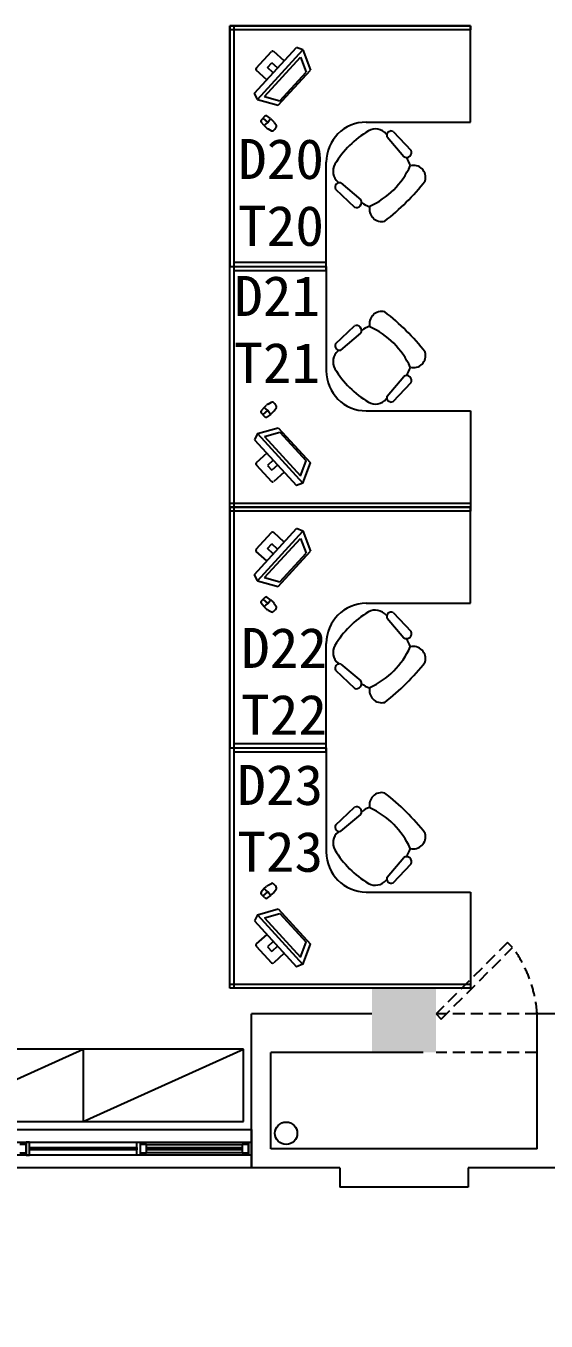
# Model space of a CAD drawing. Header units: millimetres. Extents: x 526420 to 928802, y 401925 to 509768.
# Drawn here: x 563899 to 567142, y 417524 to 425599 of the extents above; entities that cross this region are included whole.
import ezdxf

# ---------------------------------------------------------------- set-up
doc = ezdxf.new("R2010")
doc.units = ezdxf.units.MM
doc.header["$LTSCALE"] = 3000
doc.header["$MEASUREMENT"] = 0
doc.linetypes.add('DASHED', pattern=[0.75, 0.5, -0.25])
doc.layers.get('0').update_dxf_attribs({"linetype": 'CONTINUOUS'})
for name, color, linetype in [('D-WALL', 7, 'CONTINUOUS'), ('D-WINDOW', 7, 'CONTINUOUS'), ('P-DOOR', 7, 'CONTINUOUS'), ('P-FURNI-I', 7, 'CONTINUOUS'), ('P-STAIR', 7, 'CONTINUOUS'), ('W-WD', 7, 'CONTINUOUS'), ('窗台线', 7, 'CONTINUOUS')]:
    doc.layers.add(name, color=color, linetype=linetype)
doc.styles.get("Standard").update_dxf_attribs({"font": 'romans.shx', "width": 0.65, "bigfont": 'hzfs1.shx'})

msp = doc.modelspace()

# ---------------------------------------------------------------- linework, layer by layer
at = {"color": 0, "ltscale": 0.7}
msp.add_circle((565521, 418694.3), 70, dxfattribs=at)
msp.add_circle((565521, 418694.3), 70, dxfattribs=at)
at = {"layer": 'D-WALL', "color": 0, "ltscale": 0.7}
for p, q in [((565306.1, 418478.6), (565306.1, 419438.6)), ((566056.1, 419438.6), (565306.1, 419438.6)), ((567086.1, 418598.6), (567086.1, 419438.6)), ((567206.1, 419438.6), (567086.1, 419438.6)), ((565426.1, 418598.6), (565426.1, 419198.6)), ((566376.1, 419198.6), (565426.1, 419198.6)), ((567086.1, 418598.6), (565426.1, 418598.6)), ((565856.1, 418478.6), (565306.1, 418478.6)), ((565856.1, 418478.6), (565856.1, 418358.6)), ((566656.1, 418478.6), (566656.1, 418358.6)), ((567206.1, 418478.6), (566656.1, 418478.6)), ((566656.1, 418358.6), (565856.1, 418358.6))]:
    msp.add_line(p, q, dxfattribs=at)
at = {"layer": 'D-WALL', "color": 0}
msp.add_solid([(566056.1, 419198.6), (566456.1, 419198.6), (566056.1, 419598.6), (566456.1, 419598.6)], dxfattribs=at)
at = {"layer": 'D-WINDOW', "color": 0, "ltscale": 0.7}
for p, q in [((563206.1, 418718.6), (565306.1, 418718.6)), ((563226.1, 418638.6), (565286.1, 418638.6)), ((563901.1, 418623.6), (563861.1, 418623.6)), ((563921.1, 418638.6), (563901.1, 418638.6)), ((563901.1, 418638.6), (563901.1, 418558.6)), ((563901.1, 418573.6), (563901.1, 418623.6)), ((563921.1, 418558.6), (563921.1, 418638.6)), ((564591.1, 418558.6), (564591.1, 418638.6)), ((564591.1, 418638.6), (564611.1, 418638.6)), ((564611.1, 418638.6), (564611.1, 418558.6)), ((564651.1, 418623.6), (564611.1, 418623.6)), ((564611.1, 418623.6), (564611.1, 418573.6)), ((564651.1, 418623.6), (565246.1, 418623.6)), ((564651.1, 418573.6), (564651.1, 418623.6)), ((564651.1, 418573.6), (564651.1, 418623.6)), ((565286.1, 418623.6), (565246.1, 418623.6)), ((565246.1, 418623.6), (565246.1, 418573.6)), ((565246.1, 418623.6), (565246.1, 418573.6)), ((565286.1, 418638.6), (565286.1, 418558.6)), ((565286.1, 418558.6), (565286.1, 418638.6)), ((565286.1, 418638.6), (565306.1, 418638.6)), ((565286.1, 418573.6), (565286.1, 418623.6)), ((565306.1, 418638.6), (565306.1, 418558.6)), ((565286.1, 418558.6), (563226.1, 418558.6)), ((563861.1, 418573.6), (563901.1, 418573.6)), ((563901.1, 418558.6), (563921.1, 418558.6)), ((563921.1, 418606.1), (564591.1, 418606.1)), ((563921.1, 418591.1), (563921.1, 418606.1)), ((564591.1, 418591.1), (563921.1, 418591.1)), ((564591.1, 418606.1), (564591.1, 418591.1)), ((564611.1, 418558.6), (564591.1, 418558.6)), ((564611.1, 418573.6), (564651.1, 418573.6)), ((564651.1, 418606.1), (565246.1, 418606.1)), ((564651.1, 418591.1), (564651.1, 418606.1)), ((565246.1, 418591.1), (564651.1, 418591.1)), ((565246.1, 418573.6), (564651.1, 418573.6)), ((565246.1, 418606.1), (565246.1, 418591.1)), ((565246.1, 418573.6), (565286.1, 418573.6)), ((565306.1, 418558.6), (565286.1, 418558.6))]:
    msp.add_line(p, q, dxfattribs=at)
at = {"layer": 'P-DOOR', "color": 0, "linetype": 'DASHED', "ltscale": 0.05}
for p, q in [((566901.6, 419884.1), (566456.1, 419438.6)), ((566901.6, 419884.1), (566456.1, 419438.6)), ((566488, 419406.8), (566933.4, 419852.2)), ((566488, 419406.8), (566933.4, 419852.2)), ((566933.4, 419852.2), (566901.6, 419884.1)), ((566933.4, 419852.2), (566901.6, 419884.1)), ((567086.1, 419438.6), (566456.1, 419438.6)), ((567086.1, 419438.6), (566456.1, 419438.6)), ((566456.1, 419438.6), (566488, 419406.8)), ((566456.1, 419438.6), (566488, 419406.8)), ((567086.1, 419198.6), (566456.1, 419198.6)), ((567086.1, 419198.6), (566456.1, 419198.6))]:
    msp.add_line(p, q, dxfattribs=at)
msp.add_arc((566306.4, 419385.8), 781.5, 3.87552, 36.64804, dxfattribs=at)
msp.add_arc((566306.4, 419385.8), 781.5, 3.87552, 36.64804, dxfattribs=at)
at = {"layer": 'P-FURNI-I', "color": 0}
for p, q in [((565171.1, 425573.6), (565171.1, 425598.6)), ((565171.1, 425598.6), (566671.1, 425598.6)), ((565171.1, 422598.6), (565171.1, 425598.6)), ((565171.1, 425598.6), (565196.1, 425598.6)), ((565171.1, 425598.6), (565171.1, 424098.6)), ((566671.1, 425598.6), (565171.1, 425598.6)), ((565171.1, 425598.6), (565171.1, 425598.6)), ((566671.1, 425573.6), (565171.1, 425573.6)), ((565196.1, 425598.6), (565196.1, 422598.6)), ((566671.1, 425598.6), (566671.1, 425573.6)), ((566671.1, 424998.6), (566671.1, 425598.6)), ((565323.3, 425178.9), (565585, 425464.1)), ((565323.3, 425178.9), (565585, 425464.1)), ((565341.7, 425139.7), (565625.9, 425449.5)), ((565341.7, 425139.7), (565625.9, 425449.5)), ((565386.1, 425158.6), (565610.9, 425403.6)), ((565386.1, 425158.6), (565610.9, 425403.6)), ((565625.6, 425449.3), (565585, 425464.1)), ((565625.6, 425449.3), (565585, 425464.1)), ((565610.9, 425403.6), (565645.4, 425311)), ((565610.9, 425403.6), (565645.4, 425311)), ((565625.9, 425449.6), (565672.8, 425323.2)), ((565625.9, 425449.6), (565672.8, 425323.2)), ((565471.6, 425103.8), (565672.8, 425323.2)), ((565471.6, 425103.8), (565672.8, 425323.2)), ((565481.4, 425132.3), (565645.4, 425311)), ((565481.4, 425132.3), (565645.4, 425311)), ((565341.7, 425139.7), (565323.3, 425178.9)), ((565341.7, 425139.7), (565323.3, 425178.9)), ((565386.1, 425158.6), (565481.4, 425132.3)), ((565386.1, 425158.6), (565481.4, 425132.3)), ((565341.7, 425139.7), (565471.6, 425103.8)), ((565341.7, 425139.7), (565471.6, 425103.8)), ((566021.1, 424998.6), (566671.1, 424998.6)), ((566144.7, 424924.4), (566148.9, 424919.6)), ((566150.2, 424906.7), (566254.7, 424783.5)), ((566188.8, 424940.8), (566300.8, 424822.6)), ((565771.1, 424098.6), (565771.1, 424748.6)), ((565845.3, 424625), (565850, 424620.8)), ((565845.3, 424625), (565850.2, 424620.8)), ((565863, 424619.6), (565986.2, 424515)), ((565829, 424580.9), (565947.1, 424469)), ((565171.1, 424098.6), (565771.1, 424098.6)), ((565171.1, 422598.6), (565171.1, 424098.6)), ((565171.1, 424098.6), (565771.1, 424098.6)), ((565771.1, 424123.6), (565196.1, 424123.6)), ((565196.1, 424123.6), (565196.1, 424073.6)), ((565771.1, 424073.6), (565771.1, 424123.6)), ((565771.1, 424098.6), (565771.1, 423448.6)), ((565196.1, 424073.6), (565771.1, 424073.6)), ((565829, 423616.3), (565947.1, 423728.2)), ((565863, 423577.6), (565986.2, 423682.2)), ((565845.3, 423572.2), (565850, 423576.4)), ((565845.3, 423572.2), (565850.2, 423576.3)), ((566150.2, 423290.4), (566254.7, 423413.7)), ((566188.8, 423256.4), (566300.8, 423374.5)), ((566144.7, 423272.7), (566148.9, 423277.6)), ((566021.1, 423198.6), (566671.1, 423198.6)), ((566671.1, 423198.6), (566671.1, 422598.6)), ((565341.7, 423057.4), (565323.3, 423018.2)), ((565341.7, 423057.4), (565323.3, 423018.2)), ((565341.7, 423057.4), (565471.6, 423093.3)), ((565341.7, 423057.4), (565471.6, 423093.3)), ((565341.7, 423057.4), (565625.9, 422747.7)), ((565341.7, 423057.4), (565625.9, 422747.7)), ((565386.1, 423038.6), (565481.4, 423064.9)), ((565386.1, 423038.6), (565481.4, 423064.9)), ((565471.6, 423093.3), (565672.8, 422874)), ((565471.6, 423093.3), (565672.8, 422874)), ((565481.4, 423064.9), (565645.4, 422886.2)), ((565481.4, 423064.9), (565645.4, 422886.2)), ((565323.3, 423018.2), (565585, 422733.1)), ((565323.3, 423018.2), (565585, 422733.1)), ((565386.1, 423038.6), (565610.9, 422793.5)), ((565386.1, 423038.6), (565610.9, 422793.5)), ((565610.9, 422793.5), (565645.4, 422886.2)), ((565610.9, 422793.5), (565645.4, 422886.2)), ((565625.9, 422747.6), (565672.8, 422874)), ((565625.9, 422747.6), (565672.8, 422874)), ((565625.6, 422747.9), (565585, 422733.1)), ((565625.6, 422747.9), (565585, 422733.1)), ((565171.1, 422598.6), (565171.1, 422623.6)), ((565171.1, 422623.6), (566671.1, 422623.6)), ((565171.1, 422573.6), (565171.1, 422598.6)), ((565171.1, 422598.6), (566671.1, 422598.6)), ((565171.1, 419598.6), (565171.1, 422598.6)), ((565171.1, 422598.6), (565196.1, 422598.6)), ((565171.1, 422598.6), (565171.1, 421098.6)), ((566671.1, 422598.6), (565171.1, 422598.6)), ((565171.1, 422598.6), (565171.1, 422598.6)), ((566671.1, 422598.6), (565171.1, 422598.6)), ((565196.1, 422598.6), (565171.1, 422598.6)), ((566671.1, 422598.6), (565171.1, 422598.6)), ((565171.1, 422598.6), (565171.1, 422598.6)), ((566671.1, 422573.6), (565171.1, 422573.6)), ((565196.1, 422598.6), (565196.1, 419598.6)), ((566671.1, 422623.6), (566671.1, 422598.6)), ((566671.1, 422598.6), (566671.1, 422573.6)), ((566671.1, 421998.6), (566671.1, 422598.6)), ((565323.3, 422178.9), (565585, 422464.1)), ((565323.3, 422178.9), (565585, 422464.1)), ((565341.7, 422139.7), (565625.9, 422449.5)), ((565341.7, 422139.7), (565625.9, 422449.5)), ((565386.1, 422158.6), (565610.9, 422403.6)), ((565386.1, 422158.6), (565610.9, 422403.6)), ((565625.6, 422449.3), (565585, 422464.1)), ((565625.6, 422449.3), (565585, 422464.1)), ((565610.9, 422403.6), (565645.4, 422311)), ((565610.9, 422403.6), (565645.4, 422311)), ((565625.9, 422449.6), (565672.8, 422323.2)), ((565625.9, 422449.6), (565672.8, 422323.2)), ((565471.6, 422103.8), (565672.8, 422323.2)), ((565471.6, 422103.8), (565672.8, 422323.2)), ((565481.4, 422132.3), (565645.4, 422311)), ((565481.4, 422132.3), (565645.4, 422311)), ((565341.7, 422139.7), (565323.3, 422178.9)), ((565341.7, 422139.7), (565323.3, 422178.9)), ((565341.7, 422139.7), (565471.6, 422103.8)), ((565341.7, 422139.7), (565471.6, 422103.8)), ((565386.1, 422158.6), (565481.4, 422132.3)), ((565386.1, 422158.6), (565481.4, 422132.3)), ((566021.1, 421998.6), (566671.1, 421998.6)), ((566144.7, 421924.4), (566148.9, 421919.6)), ((566188.8, 421940.8), (566300.8, 421822.6)), ((566150.2, 421906.7), (566254.7, 421783.5)), ((565771.1, 421098.6), (565771.1, 421748.6)), ((565845.3, 421625), (565850, 421620.8)), ((565845.3, 421625), (565850.2, 421620.8)), ((565863, 421619.6), (565986.2, 421515)), ((565829, 421580.9), (565947.1, 421469)), ((565771.1, 421123.6), (565196.1, 421123.6)), ((565196.1, 421123.6), (565196.1, 421073.6)), ((565771.1, 421073.6), (565771.1, 421123.6)), ((565171.1, 421098.6), (565771.1, 421098.6)), ((565171.1, 419598.6), (565171.1, 421098.6)), ((565171.1, 421098.6), (565771.1, 421098.6)), ((565196.1, 421073.6), (565771.1, 421073.6)), ((565771.1, 421098.6), (565771.1, 420448.6)), ((565829, 420616.3), (565947.1, 420728.2)), ((565863, 420577.6), (565986.2, 420682.2)), ((565845.3, 420572.2), (565850, 420576.4)), ((565845.3, 420572.2), (565850.2, 420576.3)), ((566150.2, 420290.4), (566254.7, 420413.7)), ((566188.8, 420256.4), (566300.8, 420374.5)), ((566144.7, 420272.7), (566148.9, 420277.6)), ((566021.1, 420198.6), (566671.1, 420198.6)), ((566671.1, 420198.6), (566671.1, 419598.6)), ((565341.7, 420057.4), (565471.6, 420093.3)), ((565341.7, 420057.4), (565471.6, 420093.3)), ((565386.1, 420038.6), (565481.4, 420064.9)), ((565386.1, 420038.6), (565481.4, 420064.9)), ((565471.6, 420093.3), (565672.8, 419874)), ((565471.6, 420093.3), (565672.8, 419874)), ((565481.4, 420064.9), (565645.4, 419886.2)), ((565481.4, 420064.9), (565645.4, 419886.2)), ((565341.7, 420057.4), (565323.3, 420018.2)), ((565341.7, 420057.4), (565323.3, 420018.2)), ((565323.3, 420018.2), (565585, 419733.1)), ((565323.3, 420018.2), (565585, 419733.1)), ((565341.7, 420057.4), (565625.9, 419747.7)), ((565341.7, 420057.4), (565625.9, 419747.7)), ((565386.1, 420038.6), (565610.9, 419793.5)), ((565386.1, 420038.6), (565610.9, 419793.5)), ((565610.9, 419793.5), (565645.4, 419886.2)), ((565610.9, 419793.5), (565645.4, 419886.2)), ((565625.9, 419747.6), (565672.8, 419874)), ((565625.9, 419747.6), (565672.8, 419874)), ((565625.6, 419747.9), (565585, 419733.1)), ((565625.6, 419747.9), (565585, 419733.1)), ((565171.1, 419598.6), (565171.1, 419623.6)), ((565171.1, 419623.6), (566671.1, 419623.6)), ((566671.1, 419598.6), (565171.1, 419598.6)), ((565196.1, 419598.6), (565171.1, 419598.6)), ((566671.1, 419598.6), (565171.1, 419598.6)), ((565171.1, 419598.6), (565171.1, 419598.6)), ((566671.1, 419623.6), (566671.1, 419598.6))]:
    msp.add_line(p, q, dxfattribs=at)
at = {"layer": 'P-FURNI-I', "color": 0, "linetype": 'ByBlock'}
for p, q in [((565334.7, 425336.1), (565429.4, 425439.3)), ((565334.7, 425336.1), (565429.4, 425439.3)), ((565508.2, 425380.5), (565443.5, 425439.9)), ((565508.2, 425380.5), (565443.5, 425439.9)), ((565400.1, 425262.6), (565335.3, 425322)), ((565400.1, 425262.6), (565335.3, 425322)), ((565404.6, 425339.9), (565431.6, 425369.3)), ((565404.6, 425339.9), (565431.6, 425369.3)), ((565440.6, 425306.8), (565404.6, 425339.9)), ((565440.6, 425306.8), (565404.6, 425339.9)), ((565467.7, 425336.3), (565431.6, 425369.3)), ((565467.7, 425336.3), (565431.6, 425369.3)), ((565383.5, 424976.8), (565365.6, 424998.7)), ((565383.5, 424976.8), (565365.6, 424998.7)), ((565387.7, 425035.5), (565366, 425011.8)), ((565387.7, 425035.5), (565366, 425011.8)), ((565376.9, 425023.7), (565406.3, 424996.6)), ((565376.9, 425023.7), (565406.3, 424996.6)), ((565424.1, 425021), (565400.8, 425037)), ((565424.1, 425021), (565400.8, 425037)), ((565424.1, 425021), (565439, 425007.3)), ((565424.1, 425021), (565439, 425007.3)), ((565447.1, 424997.8), (565460.2, 424977.7)), ((565447.1, 424997.8), (565460.2, 424977.7)), ((565383.5, 424976.8), (565398.5, 424963.1)), ((565383.5, 424976.8), (565398.5, 424963.1)), ((565408.7, 424955.9), (565429.8, 424944.6)), ((565408.7, 424955.9), (565429.8, 424944.6)), ((565383.5, 423220.4), (565365.6, 423198.5)), ((565383.5, 423220.4), (565365.6, 423198.5)), ((565383.5, 423220.4), (565398.5, 423234.1)), ((565383.5, 423220.4), (565398.5, 423234.1)), ((565408.7, 423241.3), (565429.8, 423252.6)), ((565408.7, 423241.3), (565429.8, 423252.6)), ((565447.1, 423199.4), (565460.2, 423219.5)), ((565447.1, 423199.4), (565460.2, 423219.5)), ((565387.7, 423161.6), (565366, 423185.4)), ((565387.7, 423161.6), (565366, 423185.4)), ((565376.9, 423173.5), (565406.3, 423200.6)), ((565376.9, 423173.5), (565406.3, 423200.6)), ((565424.1, 423176.1), (565400.8, 423160.2)), ((565424.1, 423176.1), (565400.8, 423160.2)), ((565424.1, 423176.1), (565439, 423189.8)), ((565424.1, 423176.1), (565439, 423189.8)), ((565400.1, 422934.6), (565335.3, 422875.2)), ((565400.1, 422934.6), (565335.3, 422875.2)), ((565440.6, 422890.4), (565404.6, 422857.3)), ((565440.6, 422890.4), (565404.6, 422857.3)), ((565334.7, 422861.1), (565429.4, 422757.9)), ((565334.7, 422861.1), (565429.4, 422757.9)), ((565404.6, 422857.3), (565431.6, 422827.8)), ((565404.6, 422857.3), (565431.6, 422827.8)), ((565467.7, 422860.9), (565431.6, 422827.8)), ((565467.7, 422860.9), (565431.6, 422827.8)), ((565508.2, 422816.7), (565443.5, 422757.3)), ((565508.2, 422816.7), (565443.5, 422757.3)), ((565334.7, 422336.1), (565429.4, 422439.3)), ((565334.7, 422336.1), (565429.4, 422439.3)), ((565508.2, 422380.5), (565443.5, 422439.9)), ((565508.2, 422380.5), (565443.5, 422439.9)), ((565404.6, 422339.9), (565431.6, 422369.3)), ((565404.6, 422339.9), (565431.6, 422369.3)), ((565440.6, 422306.8), (565404.6, 422339.9)), ((565440.6, 422306.8), (565404.6, 422339.9)), ((565467.7, 422336.3), (565431.6, 422369.3)), ((565467.7, 422336.3), (565431.6, 422369.3)), ((565400.1, 422262.6), (565335.3, 422322)), ((565400.1, 422262.6), (565335.3, 422322)), ((565387.7, 422035.5), (565366, 422011.8)), ((565387.7, 422035.5), (565366, 422011.8)), ((565376.9, 422023.7), (565406.3, 421996.6)), ((565376.9, 422023.7), (565406.3, 421996.6)), ((565424.1, 422021), (565400.8, 422037)), ((565424.1, 422021), (565400.8, 422037)), ((565424.1, 422021), (565439, 422007.3)), ((565424.1, 422021), (565439, 422007.3)), ((565383.5, 421976.8), (565365.6, 421998.7)), ((565383.5, 421976.8), (565365.6, 421998.7)), ((565383.5, 421976.8), (565398.5, 421963.1)), ((565383.5, 421976.8), (565398.5, 421963.1)), ((565408.7, 421955.9), (565429.8, 421944.6)), ((565408.7, 421955.9), (565429.8, 421944.6)), ((565447.1, 421997.8), (565460.2, 421977.7)), ((565447.1, 421997.8), (565460.2, 421977.7)), ((565383.5, 420220.4), (565398.5, 420234.1)), ((565383.5, 420220.4), (565398.5, 420234.1)), ((565408.7, 420241.3), (565429.8, 420252.6)), ((565408.7, 420241.3), (565429.8, 420252.6)), ((565383.5, 420220.4), (565365.6, 420198.5)), ((565383.5, 420220.4), (565365.6, 420198.5)), ((565387.7, 420161.6), (565366, 420185.4)), ((565387.7, 420161.6), (565366, 420185.4)), ((565376.9, 420173.5), (565406.3, 420200.6)), ((565376.9, 420173.5), (565406.3, 420200.6)), ((565424.1, 420176.1), (565400.8, 420160.2)), ((565424.1, 420176.1), (565400.8, 420160.2)), ((565424.1, 420176.1), (565439, 420189.8)), ((565424.1, 420176.1), (565439, 420189.8)), ((565447.1, 420199.4), (565460.2, 420219.5)), ((565447.1, 420199.4), (565460.2, 420219.5)), ((565400.1, 419934.6), (565335.3, 419875.2)), ((565400.1, 419934.6), (565335.3, 419875.2)), ((565334.7, 419861.1), (565429.4, 419757.9)), ((565334.7, 419861.1), (565429.4, 419757.9)), ((565440.6, 419890.4), (565404.6, 419857.3)), ((565440.6, 419890.4), (565404.6, 419857.3)), ((565404.6, 419857.3), (565431.6, 419827.8)), ((565404.6, 419857.3), (565431.6, 419827.8)), ((565467.7, 419860.9), (565431.6, 419827.8)), ((565467.7, 419860.9), (565431.6, 419827.8)), ((565508.2, 419816.7), (565443.5, 419757.3)), ((565508.2, 419816.7), (565443.5, 419757.3))]:
    msp.add_line(p, q, dxfattribs=at)
at = {"layer": 'P-FURNI-I', "color": 0, "ltscale": 0.7}
for p, q in [((565256.1, 419218.6), (563256.1, 419218.6)), ((563256.1, 418768.6), (564256.1, 419218.6)), ((564256.1, 419218.6), (564256.1, 418768.6)), ((564256.1, 418768.6), (565256.1, 419218.6)), ((565256.1, 418768.6), (565256.1, 419218.6)), ((563256.1, 418768.6), (565256.1, 418768.6))]:
    msp.add_line(p, q, dxfattribs=at)
at = {"layer": 'P-FURNI-I', "color": 0, "linetype": 'ByBlock'}
for centre, radius, start, end in [((565436.7, 425432.5), 10, 47.47035, 137.47035), ((565436.7, 425432.5), 10, 47.47035, 137.47035), ((565342.1, 425329.3), 10, 137.47035, 227.47035), ((565342.1, 425329.3), 10, 137.47035, 227.47035), ((565373.3, 425005), 10, 137.47035, 219.36733), ((565373.3, 425005), 10, 137.47035, 219.36733), ((565308.2, 425086.6), 133.1, 304.44717, 330.49354), ((565308.2, 425086.6), 133.1, 304.44717, 330.49354), ((565395.1, 425028.8), 10, 55.57338, 137.47035), ((565395.1, 425028.8), 10, 55.57338, 137.47035), ((565405.2, 424970.5), 50, 33.12695, 47.47035), ((565405.2, 424970.5), 50, 33.12695, 47.47035), ((565432.3, 425000), 50, 227.47035, 241.81376), ((565432.3, 425000), 50, 227.47035, 241.81376), ((565434.5, 424953.4), 10, 241.81376, 317.47035), ((565434.5, 424953.4), 10, 241.81376, 317.47035), ((565386.4, 425014.9), 88, 309.09951, 325.8412), ((565386.4, 425014.9), 88, 309.09951, 325.8412), ((565451.8, 424972.3), 10, 317.47035, 33.12695), ((565451.8, 424972.3), 10, 317.47035, 33.12695), ((565308.2, 423110.6), 133.1, 29.50646, 55.55283), ((565308.2, 423110.6), 133.1, 29.50646, 55.55283), ((565432.3, 423197.2), 50, 118.18624, 132.52965), ((565432.3, 423197.2), 50, 118.18624, 132.52965), ((565434.5, 423243.8), 10, 42.52965, 118.18624), ((565434.5, 423243.8), 10, 42.52965, 118.18624), ((565386.4, 423182.3), 88, 34.1588, 50.90049), ((565386.4, 423182.3), 88, 34.1588, 50.90049), ((565451.8, 423224.9), 10, 326.87305, 42.52965), ((565451.8, 423224.9), 10, 326.87305, 42.52965), ((565373.3, 423192.2), 10, 140.63267, 222.52965), ((565373.3, 423192.2), 10, 140.63267, 222.52965), ((565395.1, 423168.4), 10, 222.52965, 304.42662), ((565395.1, 423168.4), 10, 222.52965, 304.42662), ((565405.2, 423226.7), 50, 312.52965, 326.87305), ((565405.2, 423226.7), 50, 312.52965, 326.87305), ((565342.1, 422867.8), 10, 132.52965, 222.52965), ((565342.1, 422867.8), 10, 132.52965, 222.52965), ((565436.7, 422764.7), 10, 222.52965, 312.52965), ((565436.7, 422764.7), 10, 222.52965, 312.52965), ((565436.7, 422432.5), 10, 47.47035, 137.47035), ((565436.7, 422432.5), 10, 47.47035, 137.47035), ((565342.1, 422329.3), 10, 137.47035, 227.47035), ((565342.1, 422329.3), 10, 137.47035, 227.47035), ((565373.3, 422005), 10, 137.47035, 219.36733), ((565373.3, 422005), 10, 137.47035, 219.36733), ((565308.2, 422086.6), 133.1, 304.44717, 330.49354), ((565308.2, 422086.6), 133.1, 304.44717, 330.49354), ((565395.1, 422028.8), 10, 55.57338, 137.47035), ((565395.1, 422028.8), 10, 55.57338, 137.47035), ((565405.2, 421970.5), 50, 33.12695, 47.47035), ((565405.2, 421970.5), 50, 33.12695, 47.47035), ((565432.3, 422000), 50, 227.47035, 241.81376), ((565432.3, 422000), 50, 227.47035, 241.81376), ((565434.5, 421953.4), 10, 241.81376, 317.47035), ((565434.5, 421953.4), 10, 241.81376, 317.47035), ((565386.4, 422014.9), 88, 309.09951, 325.8412), ((565386.4, 422014.9), 88, 309.09951, 325.8412), ((565451.8, 421972.3), 10, 317.47035, 33.12695), ((565451.8, 421972.3), 10, 317.47035, 33.12695), ((565432.3, 420197.2), 50, 118.18624, 132.52965), ((565432.3, 420197.2), 50, 118.18624, 132.52965), ((565434.5, 420243.8), 10, 42.52965, 118.18624), ((565434.5, 420243.8), 10, 42.52965, 118.18624), ((565386.4, 420182.3), 88, 34.1588, 50.90049), ((565386.4, 420182.3), 88, 34.1588, 50.90049), ((565451.8, 420224.9), 10, 326.87305, 42.52965), ((565451.8, 420224.9), 10, 326.87305, 42.52965), ((565373.3, 420192.2), 10, 140.63267, 222.52965), ((565373.3, 420192.2), 10, 140.63267, 222.52965), ((565308.2, 420110.6), 133.1, 29.50646, 55.55283), ((565308.2, 420110.6), 133.1, 29.50646, 55.55283), ((565395.1, 420168.4), 10, 222.52965, 304.42662), ((565395.1, 420168.4), 10, 222.52965, 304.42662), ((565405.2, 420226.7), 50, 312.52965, 326.87305), ((565405.2, 420226.7), 50, 312.52965, 326.87305), ((565342.1, 419867.8), 10, 132.52965, 222.52965), ((565342.1, 419867.8), 10, 132.52965, 222.52965), ((565436.7, 419764.7), 10, 222.52965, 312.52965), ((565436.7, 419764.7), 10, 222.52965, 312.52965)]:
    msp.add_arc(centre, radius, start, end, dxfattribs=at)
at = {"layer": 'P-FURNI-I', "color": 0}
for centre, radius, start, end in [((566021.1, 424748.6), 250, 90.00002, 179.99998), ((566358.1, 424411.6), 624.1, 121.27501, 148.72499), ((566076.9, 424867.5), 88.6, 40, 118.89134), ((566176.5, 424915.8), 27.9, 63.71616, 198.95689), ((566271.6, 424810.3), 31.7, 237.86629, 22.84358), ((566128.7, 424670.6), 177.1, 18.78779, 37.66529), ((565902.2, 424692.8), 88.6, 151.10866, 230), ((565836.8, 424932.9), 502.6, 294.20895, 335.79105), ((566314.5, 424652.8), 76.4, 345.39269, 104.60731), ((565853.9, 424593.2), 27.9, 71.04311, 206.28384), ((565292.2, 425477.5), 1383.5, 307.59073, 322.40927), ((565959.4, 424498.1), 31.7, 247.15642, 32.13371), ((566097.4, 424639.2), 177.1, 233.09524, 251.38199), ((566116.9, 424455.2), 76.4, 165.39269, 284.60731), ((566116.9, 423742), 76.4, 75.39269, 194.60731), ((565292.2, 422719.7), 1383.5, 37.59073, 52.40927), ((565959.4, 423699), 31.7, 327.86629, 112.84358), ((566097.4, 423557.9), 177.1, 108.61801, 126.90476), ((565836.8, 423264.3), 502.6, 24.20895, 65.79105), ((565853.9, 423604), 27.9, 153.71616, 288.95689), ((565902.2, 423504.3), 88.6, 130, 208.89134), ((566314.5, 423544.4), 76.4, 255.39269, 14.60731), ((566358.1, 423785.6), 624.1, 211.27501, 238.72499), ((566128.7, 423526.6), 177.1, 322.33471, 341.21221), ((566021.1, 423448.6), 250, 180.00002, 269.99998), ((566271.6, 423386.8), 31.7, 337.15642, 122.13371), ((566076.9, 423329.7), 88.6, 241.10866, 320), ((566176.5, 423281.4), 27.9, 161.04311, 296.28384), ((566021.1, 421748.6), 250, 90.00002, 179.99998), ((566358.1, 421411.6), 624.1, 121.27501, 148.72499), ((566076.9, 421867.5), 88.6, 40, 118.89134), ((566176.5, 421915.8), 27.9, 63.71616, 198.95689), ((566271.6, 421810.3), 31.7, 237.86629, 22.84358), ((566128.7, 421670.6), 177.1, 18.78779, 37.66529), ((565902.2, 421692.8), 88.6, 151.10866, 230), ((565836.8, 421932.9), 502.6, 294.20895, 335.79105), ((566314.5, 421652.8), 76.4, 345.39269, 104.60731), ((565853.9, 421593.2), 27.9, 71.04311, 206.28384), ((565292.2, 422477.5), 1383.5, 307.59073, 322.40927), ((565959.4, 421498.1), 31.7, 247.15642, 32.13371), ((566097.4, 421639.2), 177.1, 233.09524, 251.38199), ((566116.9, 421455.2), 76.4, 165.39269, 284.60731), ((566116.9, 420742), 76.4, 75.39269, 194.60731), ((565292.2, 419719.7), 1383.5, 37.59073, 52.40927), ((565959.4, 420699), 31.7, 327.86629, 112.84358), ((566097.4, 420557.9), 177.1, 108.61801, 126.90476), ((565836.8, 420264.3), 502.6, 24.20895, 65.79105), ((565902.2, 420504.3), 88.6, 130, 208.89134), ((565853.9, 420604), 27.9, 153.71616, 288.95689), ((566314.5, 420544.4), 76.4, 255.39269, 14.60731), ((566128.7, 420526.6), 177.1, 322.33471, 341.21221), ((566021.1, 420448.6), 250, 180.00002, 269.99998), ((566358.1, 420785.6), 624.1, 211.27501, 238.72499), ((566271.6, 420386.8), 31.7, 337.15642, 122.13371), ((566076.9, 420329.7), 88.6, 241.10866, 320), ((566176.5, 420281.4), 27.9, 161.04311, 296.28384)]:
    msp.add_arc(centre, radius, start, end, dxfattribs=at)
at = {"layer": 'P-STAIR', "color": 0}
msp.add_arc((558093.7, 409358.5), 8240.4, 39.49829, 89.56564, dxfattribs=at)
at = {"layer": 'W-WD', "color": 0, "ltscale": 0.7}
msp.add_circle((565521, 418694.3), 70, dxfattribs=at)
at = {"layer": '窗台线', "color": 0, "ltscale": 0.7}
for p, q in [((565306.1, 418718.6), (565306.1, 418478.6)), ((565306.1, 418478.6), (563206.1, 418478.6))]:
    msp.add_line(p, q, dxfattribs=at)

# ---------------------------------------------------------------- texts
at = {"layer": 'P-FURNI-I', "color": 6, "ltscale": 0.7, "char_height": 250, "attachment_point": 1}
for s, insert, width in [('{\\fKaiTi_GB2312|b0|i0|c134|p49;\\W1.05;\\C3;D20\\PT20}', (565221.5, 424894), 339.372), ('{\\fKaiTi_GB2312|b0|i0|c134|p49;\\W1.05;\\C3;D21\\PT21}', (565197.3, 424039.8), 596.973), ('{\\fKaiTi_GB2312|b0|i0|c134|p49;\\W1.05;\\C3;D22\\PT22}', (565240.6, 421845.6), 339.372), ('{\\fKaiTi_GB2312|b0|i0|c134|p49;\\W1.05;\\C3;D23\\PT23}', (565216.3, 420991.4), 339.372)]:
    msp.add_mtext(s, dxfattribs=dict(at, insert=insert, width=width))

doc.saveas('drawing.dxf')
